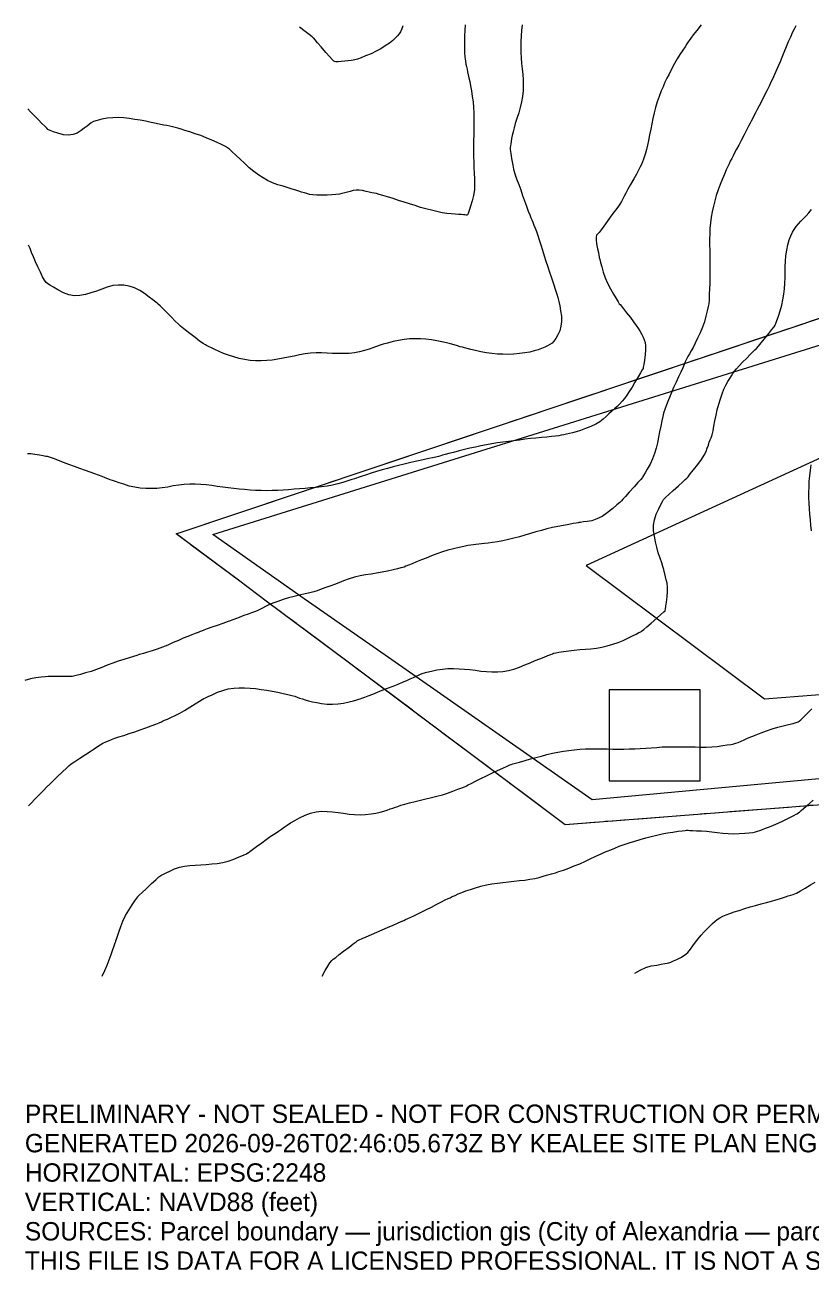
# Model space of a CAD drawing. Extents: x 1291432 to 1291747, y 424085 to 424254.
# Drawn here: x 1291432 to 1291539.1, y 424084.6 to 424254.1 of the extents above; entities that cross this region are included whole.
import ezdxf

# ---------------------------------------------------------------- set-up
doc = ezdxf.new("R2010")
doc.units = 0
doc.linetypes.add('DASHED', pattern=[6, 4, -2])
doc.linetypes.add('PHANTOM', pattern=[13, 8, -1, 1, -1, 1, -1])
for name, color, linetype, lineweight in [('C-ANNO-NPLT', 250, 'Continuous', 0), ('C-SITE-N', 6, 'Continuous', 0), ('C-STRM-AREA', 150, 'PHANTOM', 0), ('C-SWMG', 92, 'Continuous', 0), ('C-TOPO-MAJR-E', 32, 'DASHED', 0), ('V-PROP-BNDY', 7, 'Continuous', 0)]:
    doc.layers.add(name, color=color, linetype=linetype, lineweight=lineweight)

msp = doc.modelspace()

# ---------------------------------------------------------------- linework, layer by layer
at = {"layer": 'C-SITE-N'}
for points in [[(1291615.43, 424181.29), (1291571.59, 424154.41), (1291509.27, 424148.65), (1291481.08, 424168.35), (1291470.03, 424176.03), (1291466.07, 424178.81), (1291457.61, 424184.78), (1291559.13, 424216.44), (1291585.14, 424229.83), (1291608.1, 424192.49), (1291613.44, 424184.32), (1291615.43, 424181.29)], [(1291587.65, 424177.26), (1291587.44, 424177.6), (1291568.89, 424207.96), (1291566.43, 424207.14), (1291508.47, 424180.56), (1291532.74, 424162.41), (1291569.81, 424165.3), (1291587.65, 424177.26)]]:
    msp.add_lwpolyline(points, close=True, dxfattribs=at)
at = {"layer": 'C-STRM-AREA'}
msp.add_lwpolyline([(1291620.43, 424181.16), (1291574.89, 424150.65), (1291505.6, 424145.25), (1291476.2, 424167.26), (1291465.05, 424175.57), (1291461.08, 424178.54), (1291452.61, 424184.87), (1291560.91, 424221.11), (1291588.33, 424233.68), (1291613.04, 424193.25), (1291618.44, 424184.42), (1291620.43, 424181.16)], close=True, dxfattribs=at)
at = {"layer": 'C-SWMG'}
msp.add_lwpolyline([(1291511.6, 424151.25), (1291523.97, 424151.25), (1291523.97, 424163.62), (1291511.6, 424163.62), (1291511.6, 424151.25)], close=True, dxfattribs=at)
at = {"layer": 'C-TOPO-MAJR-E'}
for points in [[(1291537.01, 424254.01), (1291536.79, 424253.57), (1291536.54, 424253.05), (1291536.28, 424252.48), (1291536, 424251.84), (1291535.71, 424251.15), (1291535.4, 424250.4), (1291535.12, 424249.73), (1291534.87, 424249.14), (1291534.65, 424248.63), (1291534.46, 424248.19), (1291534.28, 424247.79), (1291534.12, 424247.41), (1291533.97, 424247.07), (1291533.83, 424246.76), (1291533.64, 424246.34), (1291533.38, 424245.81), (1291533.06, 424245.17), (1291532.67, 424244.42), (1291532.33, 424243.74), (1291532.02, 424243.14), (1291531.75, 424242.62), (1291531.52, 424242.17), (1291531.31, 424241.75), (1291531.12, 424241.38), (1291530.95, 424241.04), (1291530.79, 424240.75), (1291530.58, 424240.34), (1291530.31, 424239.81), (1291529.98, 424239.18), (1291529.58, 424238.43), (1291529.24, 424237.77), (1291528.94, 424237.21), (1291528.69, 424236.73), (1291528.49, 424236.34), (1291528.29, 424235.97), (1291528.1, 424235.59), (1291527.92, 424235.22), (1291527.74, 424234.86), (1291527.53, 424234.4), (1291527.29, 424233.84), (1291527.02, 424233.19), (1291526.71, 424232.44), (1291526.44, 424231.69), (1291526.19, 424230.94), (1291525.98, 424230.2), (1291525.79, 424229.45), (1291525.63, 424228.7), (1291525.5, 424227.95), (1291525.4, 424227.2), (1291525.33, 424226.45), (1291525.29, 424225.7), (1291525.27, 424224.96), (1291525.27, 424224.21), (1291525.3, 424223.46), (1291525.32, 424222.71), (1291525.33, 424221.96), (1291525.33, 424221.21), (1291525.32, 424220.47), (1291525.31, 424219.72), (1291525.29, 424218.97), (1291525.27, 424218.23), (1291525.24, 424217.48), (1291525.21, 424216.93), (1291525.2, 424216.55), (1291525.19, 424216.36), (1291525.19, 424216.36), (1291525.15, 424216.17), (1291525.07, 424215.79), (1291524.94, 424215.23), (1291524.77, 424214.48), (1291524.56, 424213.73), (1291524.3, 424212.98), (1291524, 424212.23), (1291523.65, 424211.48), (1291523.33, 424210.82), (1291523.04, 424210.25), (1291522.78, 424209.77), (1291522.55, 424209.38), (1291522.33, 424209), (1291522.14, 424208.63), (1291521.97, 424208.26), (1291521.81, 424207.9), (1291521.61, 424207.45), (1291521.35, 424206.89), (1291521.05, 424206.24), (1291520.7, 424205.5), (1291520.37, 424204.78), (1291520.07, 424204.09), (1291519.81, 424203.43), (1291519.56, 424202.79), (1291519.37, 424202.29), (1291519.23, 424201.92), (1291519.13, 424201.67), (1291519.08, 424201.55), (1291519.01, 424201.28), (1291518.91, 424200.85), (1291518.78, 424200.26), (1291518.62, 424199.51), (1291518.47, 424198.76), (1291518.31, 424198.01), (1291518.16, 424197.26), (1291518, 424196.51), (1291517.79, 424195.78), (1291517.51, 424195.07), (1291517.18, 424194.36), (1291516.79, 424193.68), (1291516.49, 424193.15), (1291516.27, 424192.78), (1291516.14, 424192.56), (1291516.09, 424192.49), (1291515.89, 424192.26), (1291515.52, 424191.85), (1291515, 424191.27), (1291514.32, 424190.53), (1291513.8, 424189.95), (1291513.45, 424189.56), (1291513.26, 424189.34), (1291513.25, 424189.3), (1291513.04, 424189.12), (1291512.66, 424188.79), (1291512.09, 424188.32), (1291511.34, 424187.71), (1291510.62, 424187.23), (1291509.92, 424186.88), (1291509.25, 424186.65), (1291508.59, 424186.55), (1291508.08, 424186.48), (1291507.71, 424186.42), (1291507.47, 424186.39), (1291507.37, 424186.37), (1291507.11, 424186.32), (1291506.69, 424186.25), (1291506.1, 424186.15), (1291505.36, 424186.01), (1291504.61, 424185.87), (1291503.86, 424185.7), (1291503.11, 424185.52), (1291502.36, 424185.32), (1291501.61, 424185.12), (1291500.87, 424184.91), (1291500.12, 424184.68), (1291499.37, 424184.45), (1291498.62, 424184.25), (1291497.87, 424184.07), (1291497.12, 424183.91), (1291496.37, 424183.79), (1291495.71, 424183.68), (1291495.13, 424183.59), (1291494.63, 424183.53), (1291494.22, 424183.48), (1291493.83, 424183.44), (1291493.45, 424183.4), (1291493.1, 424183.36), (1291492.76, 424183.32), (1291492.32, 424183.25), (1291491.78, 424183.14), (1291491.14, 424183.01), (1291490.39, 424182.84), (1291489.64, 424182.64), (1291488.89, 424182.4), (1291488.14, 424182.14), (1291487.39, 424181.85), (1291486.68, 424181.57), (1291486.01, 424181.3), (1291485.37, 424181.04), (1291484.77, 424180.79), (1291484.28, 424180.59), (1291483.91, 424180.44), (1291483.65, 424180.34), (1291483.5, 424180.29), (1291483.2, 424180.21), (1291482.75, 424180.1), (1291482.15, 424179.96), (1291481.4, 424179.79), (1291480.66, 424179.63), (1291479.91, 424179.5), (1291479.16, 424179.39), (1291478.41, 424179.29), (1291477.66, 424179.15), (1291476.91, 424178.96), (1291476.17, 424178.73), (1291475.42, 424178.45), (1291474.75, 424178.2), (1291474.17, 424177.98), (1291473.67, 424177.8), (1291473.25, 424177.65), (1291472.86, 424177.51), (1291472.48, 424177.37), (1291472.13, 424177.24), (1291471.8, 424177.12), (1291471.36, 424176.98), (1291470.82, 424176.84), (1291470.18, 424176.69), (1291469.43, 424176.53), (1291468.68, 424176.35), (1291467.93, 424176.14), (1291467.18, 424175.91), (1291466.44, 424175.65), (1291465.78, 424175.41), (1291465.22, 424175.18), (1291464.76, 424174.96), (1291464.39, 424174.75), (1291464.02, 424174.56), (1291463.64, 424174.38), (1291463.27, 424174.23), (1291462.89, 424174.1), (1291462.42, 424173.93), (1291461.85, 424173.72), (1291461.2, 424173.48), (1291460.45, 424173.21), (1291459.7, 424172.94), (1291458.95, 424172.67), (1291458.2, 424172.4), (1291457.45, 424172.14), (1291456.85, 424171.92), (1291456.38, 424171.75), (1291456.06, 424171.63), (1291455.87, 424171.55), (1291455.59, 424171.44), (1291455.22, 424171.29), (1291454.75, 424171.11), (1291454.18, 424170.89), (1291453.57, 424170.64), (1291452.92, 424170.36), (1291452.21, 424170.05), (1291451.47, 424169.72), (1291450.74, 424169.42), (1291450.03, 424169.15), (1291449.35, 424168.92), (1291448.69, 424168.73), (1291448.17, 424168.58), (1291447.8, 424168.47), (1291447.57, 424168.41), (1291447.48, 424168.38), (1291447.23, 424168.3), (1291446.81, 424168.17), (1291446.23, 424167.99), (1291445.48, 424167.76), (1291444.73, 424167.51), (1291443.98, 424167.24), (1291443.23, 424166.96), (1291442.48, 424166.66), (1291441.74, 424166.38), (1291441.01, 424166.14), (1291440.28, 424165.92), (1291439.56, 424165.73), (1291439.01, 424165.59), (1291438.63, 424165.49), (1291438.43, 424165.44), (1291438.41, 424165.43), (1291438.22, 424165.43), (1291437.87, 424165.43), (1291437.36, 424165.43), (1291436.69, 424165.44), (1291436.17, 424165.45), (1291435.79, 424165.45), (1291435.57, 424165.45), (1291435.49, 424165.45), (1291435.43, 424165.45), (1291435.39, 424165.45), (1291435.36, 424165.45), (1291435.35, 424165.45), (1291435.16, 424165.43), (1291434.79, 424165.39), (1291434.23, 424165.33), (1291433.49, 424165.25), (1291432.75, 424165.1), (1291432, 424164.88)], [(1291524.11, 424254.15), (1291523.53, 424253.4), (1291523.06, 424252.79), (1291522.72, 424252.33), (1291522.48, 424252.01), (1291522.37, 424251.83), (1291522.19, 424251.56), (1291521.94, 424251.18), (1291521.62, 424250.71), (1291521.23, 424250.14), (1291520.85, 424249.53), (1291520.48, 424248.88), (1291520.11, 424248.19), (1291519.75, 424247.46), (1291519.47, 424246.91), (1291519.28, 424246.54), (1291519.18, 424246.34), (1291519.17, 424246.32), (1291519.08, 424246.12), (1291518.93, 424245.73), (1291518.7, 424245.17), (1291518.4, 424244.42), (1291518.14, 424243.67), (1291517.91, 424242.92), (1291517.72, 424242.17), (1291517.56, 424241.42), (1291517.41, 424240.67), (1291517.26, 424239.93), (1291517.11, 424239.18), (1291516.97, 424238.43), (1291516.83, 424237.76), (1291516.69, 424237.18), (1291516.55, 424236.68), (1291516.41, 424236.27), (1291516.27, 424235.87), (1291516.13, 424235.5), (1291515.98, 424235.14), (1291515.82, 424234.81), (1291515.6, 424234.37), (1291515.31, 424233.83), (1291514.95, 424233.19), (1291514.52, 424232.44), (1291514.16, 424231.8), (1291513.87, 424231.25), (1291513.63, 424230.81), (1291513.47, 424230.47), (1291513.26, 424230.12), (1291513.03, 424229.74), (1291512.76, 424229.35), (1291512.45, 424228.94), (1291512.11, 424228.48), (1291511.74, 424227.96), (1291511.33, 424227.39), (1291510.89, 424226.76), (1291510.52, 424226.26), (1291510.23, 424225.89), (1291510.01, 424225.64), (1291509.88, 424225.52), (1291509.81, 424225.26), (1291509.81, 424224.87), (1291509.88, 424224.34), (1291510.01, 424223.68), (1291510.12, 424223.17), (1291510.19, 424222.79), (1291510.24, 424222.56), (1291510.25, 424222.47), (1291510.31, 424222.22), (1291510.42, 424221.8), (1291510.59, 424221.21), (1291510.8, 424220.47), (1291511.07, 424219.72), (1291511.39, 424218.97), (1291511.77, 424218.22), (1291512.2, 424217.47), (1291512.54, 424216.88), (1291512.8, 424216.46), (1291512.98, 424216.19), (1291513.08, 424216.09), (1291513.27, 424215.85), (1291513.57, 424215.48), (1291513.97, 424214.97), (1291514.48, 424214.32), (1291514.91, 424213.74), (1291515.29, 424213.23), (1291515.6, 424212.78), (1291515.84, 424212.4), (1291516.06, 424212.02), (1291516.24, 424211.65), (1291516.38, 424211.28), (1291516.5, 424210.91), (1291516.56, 424210.45), (1291516.56, 424209.89), (1291516.5, 424209.24), (1291516.39, 424208.49), (1291516.3, 424207.93), (1291516.24, 424207.55), (1291516.21, 424207.36), (1291516.21, 424207.36), (1291516.1, 424207.17), (1291515.88, 424206.8), (1291515.55, 424206.24), (1291515.11, 424205.49), (1291514.71, 424204.83), (1291514.33, 424204.24), (1291513.99, 424203.73), (1291513.68, 424203.3), (1291513.36, 424202.9), (1291513.02, 424202.52), (1291512.67, 424202.18), (1291512.3, 424201.86), (1291511.93, 424201.53), (1291511.55, 424201.18), (1291511.18, 424200.82), (1291510.79, 424200.45), (1291510.32, 424200.1), (1291509.76, 424199.78), (1291509.1, 424199.47), (1291508.35, 424199.18), (1291507.68, 424198.95), (1291507.1, 424198.76), (1291506.6, 424198.62), (1291506.17, 424198.52), (1291505.78, 424198.44), (1291505.4, 424198.36), (1291505.05, 424198.29), (1291504.72, 424198.22), (1291504.29, 424198.15), (1291503.75, 424198.09), (1291503.11, 424198.03), (1291502.36, 424197.97), (1291501.61, 424197.9), (1291500.87, 424197.82), (1291500.12, 424197.73), (1291499.37, 424197.63), (1291498.62, 424197.54), (1291497.87, 424197.44), (1291497.12, 424197.34), (1291496.37, 424197.23), (1291495.63, 424197.12), (1291494.88, 424196.99), (1291494.13, 424196.84), (1291493.38, 424196.68), (1291492.63, 424196.51), (1291491.88, 424196.34), (1291491.14, 424196.15), (1291490.39, 424195.95), (1291489.77, 424195.79), (1291489.27, 424195.66), (1291488.9, 424195.56), (1291488.66, 424195.49), (1291488.35, 424195.41), (1291487.98, 424195.32), (1291487.54, 424195.22), (1291487.03, 424195.11), (1291486.46, 424194.99), (1291485.84, 424194.85), (1291485.15, 424194.69), (1291484.4, 424194.53), (1291483.65, 424194.35), (1291482.9, 424194.16), (1291482.15, 424193.97), (1291481.4, 424193.77), (1291480.66, 424193.56), (1291479.91, 424193.34), (1291479.16, 424193.1), (1291478.41, 424192.86), (1291477.83, 424192.67), (1291477.42, 424192.53), (1291477.18, 424192.45), (1291477.11, 424192.43), (1291476.89, 424192.36), (1291476.52, 424192.24), (1291475.99, 424192.06), (1291475.31, 424191.84), (1291474.62, 424191.65), (1291473.9, 424191.49), (1291473.17, 424191.37), (1291472.42, 424191.27), (1291471.67, 424191.19), (1291470.93, 424191.11), (1291470.18, 424191.04), (1291469.43, 424190.98), (1291468.68, 424190.92), (1291467.93, 424190.87), (1291467.18, 424190.82), (1291466.44, 424190.77), (1291465.69, 424190.74), (1291464.94, 424190.73), (1291464.19, 424190.75), (1291463.44, 424190.78), (1291462.69, 424190.82), (1291461.94, 424190.88), (1291461.2, 424190.94), (1291460.45, 424191.02), (1291459.7, 424191.11), (1291458.95, 424191.2), (1291458.2, 424191.31), (1291457.45, 424191.43), (1291456.7, 424191.52), (1291455.96, 424191.58), (1291455.21, 424191.61), (1291454.46, 424191.61), (1291453.71, 424191.57), (1291452.96, 424191.5), (1291452.21, 424191.39), (1291451.47, 424191.23), (1291450.72, 424191.12), (1291449.97, 424191.05), (1291449.22, 424191.01), (1291448.47, 424191.02), (1291447.72, 424191.08), (1291446.97, 424191.2), (1291446.23, 424191.37), (1291445.48, 424191.6), (1291444.84, 424191.81), (1291444.33, 424191.98), (1291443.92, 424192.12), (1291443.63, 424192.23), (1291443.3, 424192.36), (1291442.93, 424192.5), (1291442.51, 424192.66), (1291442.05, 424192.83), (1291441.52, 424193.02), (1291440.91, 424193.24), (1291440.24, 424193.49), (1291439.49, 424193.75), (1291438.74, 424194.02), (1291437.99, 424194.3), (1291437.24, 424194.59), (1291436.5, 424194.89), (1291435.91, 424195.11), (1291435.48, 424195.27), (1291435.21, 424195.35), (1291435.1, 424195.37), (1291434.86, 424195.41), (1291434.48, 424195.47), (1291433.98, 424195.56), (1291433.34, 424195.67), (1291432.79, 424195.73), (1291432.34, 424195.73)], [(1291491.99, 424254.15), (1291491.92, 424253.4), (1291491.88, 424252.65), (1291491.87, 424251.9), (1291491.88, 424251.15), (1291491.91, 424250.4), (1291491.95, 424249.76), (1291492.01, 424249.23), (1291492.07, 424248.8), (1291492.15, 424248.48), (1291492.23, 424248.13), (1291492.31, 424247.76), (1291492.4, 424247.36), (1291492.5, 424246.93), (1291492.6, 424246.42), (1291492.71, 424245.83), (1291492.83, 424245.17), (1291492.95, 424244.42), (1291493.05, 424243.67), (1291493.12, 424242.92), (1291493.16, 424242.17), (1291493.17, 424241.42), (1291493.17, 424240.67), (1291493.17, 424239.93), (1291493.15, 424239.18), (1291493.13, 424238.43), (1291493.12, 424237.68), (1291493.12, 424236.93), (1291493.13, 424236.18), (1291493.15, 424235.44), (1291493.17, 424234.69), (1291493.2, 424233.94), (1291493.23, 424233.19), (1291493.26, 424232.44), (1291493.23, 424231.69), (1291493.12, 424230.94), (1291492.95, 424230.2), (1291492.71, 424229.45), (1291492.52, 424228.88), (1291492.39, 424228.49), (1291492.31, 424228.29), (1291492.29, 424228.27), (1291492.22, 424228.26), (1291492.1, 424228.26), (1291491.94, 424228.27), (1291491.73, 424228.29), (1291491.44, 424228.32), (1291491.06, 424228.34), (1291490.61, 424228.37), (1291490.07, 424228.41), (1291489.48, 424228.48), (1291488.84, 424228.58), (1291488.14, 424228.73), (1291487.39, 424228.91), (1291486.64, 424229.1), (1291485.9, 424229.31), (1291485.15, 424229.54), (1291484.4, 424229.78), (1291483.65, 424230.02), (1291482.9, 424230.26), (1291482.15, 424230.5), (1291481.4, 424230.74), (1291480.78, 424230.93), (1291480.27, 424231.08), (1291479.88, 424231.18), (1291479.6, 424231.24), (1291479.28, 424231.3), (1291478.91, 424231.38), (1291478.48, 424231.47), (1291478, 424231.58), (1291477.55, 424231.63), (1291477.12, 424231.63), (1291476.71, 424231.58), (1291476.32, 424231.47), (1291475.94, 424231.37), (1291475.57, 424231.28), (1291475.2, 424231.19), (1291474.84, 424231.11), (1291474.38, 424231.04), (1291473.82, 424231), (1291473.17, 424230.97), (1291472.42, 424230.96), (1291471.77, 424230.97), (1291471.23, 424231.01), (1291470.78, 424231.08), (1291470.43, 424231.18), (1291470.07, 424231.28), (1291469.7, 424231.39), (1291469.31, 424231.52), (1291468.91, 424231.65), (1291468.42, 424231.8), (1291467.85, 424231.97), (1291467.18, 424232.17), (1291466.44, 424232.38), (1291465.73, 424232.64), (1291465.06, 424232.95), (1291464.44, 424233.31), (1291463.86, 424233.71), (1291463.38, 424234.05), (1291463.01, 424234.33), (1291462.74, 424234.55), (1291462.57, 424234.71), (1291462.29, 424234.98), (1291461.89, 424235.35), (1291461.37, 424235.83), (1291460.74, 424236.42), (1291460.24, 424236.88), (1291459.86, 424237.22), (1291459.62, 424237.42), (1291459.5, 424237.5), (1291459.23, 424237.65), (1291458.79, 424237.86), (1291458.2, 424238.13), (1291457.45, 424238.47), (1291456.7, 424238.79), (1291455.96, 424239.08), (1291455.21, 424239.34), (1291454.46, 424239.58), (1291453.81, 424239.78), (1291453.27, 424239.95), (1291452.82, 424240.07), (1291452.48, 424240.16), (1291452.12, 424240.25), (1291451.75, 424240.34), (1291451.36, 424240.43), (1291450.95, 424240.51), (1291450.46, 424240.61), (1291449.88, 424240.73), (1291449.22, 424240.86), (1291448.47, 424241.02), (1291447.72, 424241.16), (1291446.97, 424241.28), (1291446.23, 424241.39), (1291445.48, 424241.48), (1291444.73, 424241.52), (1291443.98, 424241.5), (1291443.23, 424241.43), (1291442.48, 424241.3), (1291441.86, 424241.15), (1291441.37, 424240.99), (1291441.01, 424240.8), (1291440.78, 424240.6), (1291440.47, 424240.36), (1291440.1, 424240.09), (1291439.65, 424239.78), (1291439.14, 424239.43), (1291438.57, 424239.21), (1291437.93, 424239.14), (1291437.24, 424239.2), (1291436.5, 424239.4), (1291435.89, 424239.58), (1291435.44, 424239.76), (1291435.13, 424239.92), (1291434.97, 424240.07), (1291434.7, 424240.34), (1291434.33, 424240.72), (1291433.85, 424241.22), (1291433.26, 424241.83), (1291432.78, 424242.32), (1291432.4, 424242.7)], [(1291499.75, 424254.15), (1291499.67, 424253.4), (1291499.61, 424252.65), (1291499.57, 424251.9), (1291499.56, 424251.15), (1291499.58, 424250.4), (1291499.61, 424249.66), (1291499.67, 424248.91), (1291499.74, 424248.16), (1291499.84, 424247.41), (1291499.89, 424246.66), (1291499.9, 424245.91), (1291499.86, 424245.17), (1291499.78, 424244.42), (1291499.66, 424243.67), (1291499.49, 424242.92), (1291499.28, 424242.17), (1291499.03, 424241.42), (1291498.81, 424240.74), (1291498.64, 424240.12), (1291498.5, 424239.58), (1291498.4, 424239.09), (1291498.31, 424238.66), (1291498.24, 424238.29), (1291498.18, 424237.97), (1291498.14, 424237.7), (1291498.12, 424237.44), (1291498.12, 424237.17), (1291498.14, 424236.91), (1291498.18, 424236.64), (1291498.23, 424236.32), (1291498.3, 424235.95), (1291498.37, 424235.52), (1291498.45, 424235.04), (1291498.58, 424234.49), (1291498.76, 424233.87), (1291498.99, 424233.19), (1291499.27, 424232.44), (1291499.54, 424231.69), (1291499.81, 424230.94), (1291500.08, 424230.2), (1291500.35, 424229.45), (1291500.57, 424228.81), (1291500.77, 424228.29), (1291500.93, 424227.89), (1291501.05, 424227.6), (1291501.19, 424227.27), (1291501.34, 424226.89), (1291501.51, 424226.48), (1291501.69, 424226.02), (1291501.88, 424225.49), (1291502.08, 424224.88), (1291502.29, 424224.21), (1291502.51, 424223.46), (1291502.74, 424222.71), (1291502.98, 424221.96), (1291503.22, 424221.21), (1291503.47, 424220.47), (1291503.68, 424219.83), (1291503.86, 424219.31), (1291503.99, 424218.91), (1291504.09, 424218.62), (1291504.2, 424218.29), (1291504.32, 424217.92), (1291504.46, 424217.5), (1291504.6, 424217.04), (1291504.74, 424216.51), (1291504.87, 424215.9), (1291504.98, 424215.23), (1291505.08, 424214.48), (1291505.1, 424213.77), (1291505.02, 424213.11), (1291504.86, 424212.5), (1291504.61, 424211.93), (1291504.35, 424211.45), (1291504.08, 424211.08), (1291503.81, 424210.8), (1291503.52, 424210.63), (1291503.19, 424210.45), (1291502.82, 424210.27), (1291502.4, 424210.09), (1291501.93, 424209.92), (1291501.4, 424209.76), (1291500.79, 424209.61), (1291500.12, 424209.49), (1291499.37, 424209.39), (1291498.62, 424209.32), (1291497.87, 424209.29), (1291497.12, 424209.3), (1291496.37, 424209.34), (1291495.63, 424209.42), (1291494.88, 424209.52), (1291494.13, 424209.66), (1291493.38, 424209.83), (1291492.75, 424209.97), (1291492.25, 424210.09), (1291491.87, 424210.19), (1291491.61, 424210.26), (1291491.29, 424210.34), (1291490.92, 424210.45), (1291490.49, 424210.57), (1291490, 424210.72), (1291489.44, 424210.86), (1291488.82, 424210.99), (1291488.14, 424211.12), (1291487.39, 424211.25), (1291486.64, 424211.35), (1291485.9, 424211.4), (1291485.15, 424211.41), (1291484.4, 424211.39), (1291483.65, 424211.32), (1291482.9, 424211.2), (1291482.15, 424211.04), (1291481.4, 424210.83), (1291480.82, 424210.67), (1291480.39, 424210.55), (1291480.12, 424210.46), (1291480.02, 424210.42), (1291479.78, 424210.34), (1291479.4, 424210.2), (1291478.89, 424210.02), (1291478.25, 424209.8), (1291477.58, 424209.62), (1291476.89, 424209.5), (1291476.17, 424209.43), (1291475.42, 424209.41), (1291474.67, 424209.41), (1291473.92, 424209.43), (1291473.17, 424209.46), (1291472.42, 424209.51), (1291471.67, 424209.5), (1291470.93, 424209.45), (1291470.18, 424209.36), (1291469.43, 424209.21), (1291468.68, 424209.06), (1291467.93, 424208.91), (1291467.18, 424208.77), (1291466.44, 424208.63), (1291465.69, 424208.52), (1291464.94, 424208.45), (1291464.19, 424208.42), (1291463.44, 424208.42), (1291462.69, 424208.47), (1291461.94, 424208.58), (1291461.2, 424208.74), (1291460.45, 424208.94), (1291459.74, 424209.17), (1291459.08, 424209.41), (1291458.46, 424209.67), (1291457.88, 424209.95), (1291457.41, 424210.18), (1291457.03, 424210.36), (1291456.76, 424210.49), (1291456.59, 424210.57), (1291456.27, 424210.78), (1291455.81, 424211.11), (1291455.21, 424211.57), (1291454.46, 424212.14), (1291453.87, 424212.6), (1291453.45, 424212.93), (1291453.19, 424213.14), (1291453.1, 424213.22), (1291452.87, 424213.45), (1291452.49, 424213.83), (1291451.98, 424214.34), (1291451.32, 424215), (1291450.81, 424215.52), (1291450.42, 424215.89), (1291450.18, 424216.12), (1291450.07, 424216.21), (1291449.83, 424216.41), (1291449.45, 424216.7), (1291448.95, 424217.1), (1291448.31, 424217.6), (1291447.64, 424218.01), (1291446.95, 424218.33), (1291446.23, 424218.56), (1291445.48, 424218.7), (1291444.73, 424218.73), (1291443.98, 424218.65), (1291443.23, 424218.46), (1291442.48, 424218.16), (1291441.74, 424217.89), (1291440.99, 424217.66), (1291440.24, 424217.46), (1291439.49, 424217.29), (1291438.74, 424217.27), (1291437.99, 424217.39), (1291437.24, 424217.66), (1291436.5, 424218.07), (1291435.89, 424218.42), (1291435.42, 424218.71), (1291435.1, 424218.93), (1291434.91, 424219.1), (1291434.69, 424219.41), (1291434.42, 424219.86), (1291434.12, 424220.47), (1291433.77, 424221.21), (1291433.46, 424221.91), (1291433.17, 424222.56), (1291432.92, 424223.15), (1291432.71, 424223.69), (1291432.51, 424224.15)], [(1291483.51, 424254.03), (1291483.34, 424253.6), (1291483.17, 424253.22), (1291482.98, 424252.91), (1291482.78, 424252.66), (1291482.49, 424252.37), (1291482.11, 424252.04), (1291481.65, 424251.68), (1291481.1, 424251.28), (1291480.51, 424250.91), (1291479.86, 424250.56), (1291479.16, 424250.23), (1291478.41, 424249.92), (1291477.79, 424249.68), (1291477.31, 424249.5), (1291476.95, 424249.39), (1291476.73, 424249.35), (1291476.43, 424249.3), (1291476.05, 424249.26), (1291475.6, 424249.21), (1291475.08, 424249.16), (1291474.67, 424249.14), (1291474.36, 424249.14), (1291474.17, 424249.16), (1291474.09, 424249.21), (1291473.86, 424249.43), (1291473.5, 424249.83), (1291473, 424250.4), (1291472.36, 424251.15), (1291471.87, 424251.72), (1291471.54, 424252.11), (1291471.36, 424252.33), (1291471.34, 424252.36), (1291471.13, 424252.53), (1291470.75, 424252.83), (1291470.18, 424253.26), (1291469.43, 424253.82)], [(1291432.49, 424147.83), (1291432.86, 424148.2), (1291433.38, 424148.74), (1291434.05, 424149.43), (1291434.57, 424149.98), (1291434.95, 424150.36), (1291435.17, 424150.59), (1291435.25, 424150.66), (1291435.49, 424150.88), (1291435.88, 424151.26), (1291436.42, 424151.78), (1291437.13, 424152.46), (1291437.66, 424152.98), (1291438.04, 424153.33), (1291438.25, 424153.52), (1291438.3, 424153.55), (1291438.52, 424153.7), (1291438.92, 424153.96), (1291439.49, 424154.33), (1291440.24, 424154.82), (1291440.89, 424155.24), (1291441.45, 424155.6), (1291441.91, 424155.9), (1291442.27, 424156.13), (1291442.64, 424156.34), (1291443.01, 424156.52), (1291443.39, 424156.69), (1291443.78, 424156.84), (1291444.25, 424157.02), (1291444.82, 424157.21), (1291445.48, 424157.42), (1291446.23, 424157.66), (1291446.97, 424157.91), (1291447.72, 424158.16), (1291448.47, 424158.43), (1291449.22, 424158.72), (1291449.82, 424158.95), (1291450.28, 424159.13), (1291450.59, 424159.26), (1291450.76, 424159.34), (1291451.03, 424159.47), (1291451.41, 424159.65), (1291451.88, 424159.87), (1291452.47, 424160.14), (1291453.09, 424160.46), (1291453.75, 424160.83), (1291454.46, 424161.25), (1291455.21, 424161.71), (1291455.78, 424162.07), (1291456.16, 424162.31), (1291456.37, 424162.43), (1291456.39, 424162.44), (1291456.59, 424162.53), (1291456.96, 424162.71), (1291457.51, 424162.96), (1291458.24, 424163.29), (1291458.97, 424163.55), (1291459.7, 424163.74), (1291460.45, 424163.86), (1291461.2, 424163.89), (1291461.94, 424163.9), (1291462.69, 424163.86), (1291463.44, 424163.79), (1291464.19, 424163.68), (1291464.94, 424163.56), (1291465.69, 424163.43), (1291466.44, 424163.29), (1291467.18, 424163.13), (1291467.82, 424162.99), (1291468.35, 424162.86), (1291468.77, 424162.74), (1291469.08, 424162.63), (1291469.42, 424162.51), (1291469.8, 424162.38), (1291470.2, 424162.25), (1291470.64, 424162.11), (1291471.16, 424161.99), (1291471.75, 424161.88), (1291472.42, 424161.78), (1291473.17, 424161.69), (1291473.92, 424161.67), (1291474.67, 424161.71), (1291475.42, 424161.82), (1291476.17, 424162), (1291476.76, 424162.14), (1291477.21, 424162.25), (1291477.51, 424162.33), (1291477.66, 424162.38), (1291477.92, 424162.48), (1291478.3, 424162.62), (1291478.78, 424162.81), (1291479.38, 424163.05), (1291480.02, 424163.3), (1291480.69, 424163.57), (1291481.4, 424163.85), (1291482.15, 424164.14), (1291482.84, 424164.41), (1291483.46, 424164.67), (1291484.01, 424164.9), (1291484.5, 424165.12), (1291484.94, 424165.32), (1291485.31, 424165.48), (1291485.63, 424165.63), (1291485.88, 424165.74), (1291486.26, 424165.87), (1291486.77, 424166.01), (1291487.39, 424166.17), (1291488.14, 424166.34), (1291488.89, 424166.45), (1291489.64, 424166.52), (1291490.39, 424166.53), (1291491.14, 424166.49), (1291491.88, 424166.44), (1291492.63, 424166.37), (1291493.38, 424166.28), (1291494.13, 424166.18), (1291494.88, 424166.11), (1291495.63, 424166.08), (1291496.37, 424166.09), (1291497.12, 424166.13), (1291497.87, 424166.25), (1291498.62, 424166.43), (1291499.37, 424166.69), (1291500.12, 424167.02), (1291500.83, 424167.32), (1291501.51, 424167.6), (1291502.15, 424167.86), (1291502.76, 424168.09), (1291503.25, 424168.28), (1291503.63, 424168.43), (1291503.88, 424168.54), (1291504.02, 424168.6), (1291504.32, 424168.67), (1291504.76, 424168.75), (1291505.36, 424168.84), (1291506.1, 424168.95), (1291506.85, 424169.03), (1291507.6, 424169.1), (1291508.35, 424169.16), (1291509.1, 424169.2), (1291509.85, 424169.28), (1291510.6, 424169.42), (1291511.34, 424169.6), (1291512.09, 424169.83), (1291512.81, 424170.08), (1291513.5, 424170.35), (1291514.15, 424170.65), (1291514.77, 424170.96), (1291515.27, 424171.22), (1291515.64, 424171.41), (1291515.89, 424171.54), (1291516.02, 424171.61), (1291516.3, 424171.83), (1291516.74, 424172.19), (1291517.33, 424172.71), (1291518.08, 424173.38), (1291518.64, 424173.88), (1291519.02, 424174.23), (1291519.22, 424174.4), (1291519.22, 424174.41), (1291519.26, 424174.61), (1291519.31, 424174.99), (1291519.4, 424175.56), (1291519.5, 424176.3), (1291519.55, 424176.98), (1291519.55, 424177.59), (1291519.49, 424178.13), (1291519.38, 424178.6), (1291519.27, 424179.02), (1291519.18, 424179.4), (1291519.1, 424179.72), (1291519.03, 424180), (1291518.92, 424180.4), (1291518.76, 424180.91), (1291518.55, 424181.54), (1291518.29, 424182.29), (1291518.07, 424183.04), (1291517.89, 424183.79), (1291517.75, 424184.54), (1291517.64, 424185.29), (1291517.64, 424186.03), (1291517.76, 424186.78), (1291518, 424187.53), (1291518.34, 424188.28), (1291518.62, 424188.86), (1291518.84, 424189.28), (1291518.99, 424189.54), (1291519.07, 424189.62), (1291519.32, 424189.85), (1291519.73, 424190.23), (1291520.31, 424190.75), (1291521.04, 424191.41), (1291521.6, 424191.91), (1291521.97, 424192.25), (1291522.16, 424192.43), (1291522.18, 424192.44), (1291522.34, 424192.64), (1291522.64, 424193.02), (1291523.09, 424193.57), (1291523.69, 424194.3), (1291524.18, 424194.96), (1291524.55, 424195.55), (1291524.81, 424196.08), (1291524.96, 424196.54), (1291525.11, 424196.95), (1291525.24, 424197.33), (1291525.37, 424197.66), (1291525.49, 424197.95), (1291525.61, 424198.35), (1291525.74, 424198.87), (1291525.87, 424199.51), (1291526, 424200.26), (1291526.16, 424201), (1291526.33, 424201.75), (1291526.53, 424202.5), (1291526.75, 424203.25), (1291526.98, 424203.93), (1291527.23, 424204.55), (1291527.49, 424205.1), (1291527.77, 424205.58), (1291528.02, 424206.01), (1291528.25, 424206.39), (1291528.46, 424206.71), (1291528.64, 424206.97), (1291528.92, 424207.31), (1291529.29, 424207.73), (1291529.76, 424208.22), (1291530.33, 424208.79), (1291530.8, 424209.26), (1291531.18, 424209.64), (1291531.46, 424209.91), (1291531.65, 424210.09), (1291531.93, 424210.4), (1291532.3, 424210.85), (1291532.77, 424211.43), (1291533.33, 424212.14), (1291533.76, 424212.68), (1291534.05, 424213.05), (1291534.21, 424213.26), (1291534.23, 424213.3), (1291534.31, 424213.51), (1291534.44, 424213.91), (1291534.64, 424214.48), (1291534.89, 424215.23), (1291535.1, 424215.97), (1291535.27, 424216.72), (1291535.39, 424217.47), (1291535.48, 424218.22), (1291535.54, 424218.97), (1291535.57, 424219.72), (1291535.59, 424220.47), (1291535.57, 424221.21), (1291535.61, 424221.96), (1291535.68, 424222.71), (1291535.8, 424223.46), (1291535.95, 424224.21), (1291536.13, 424224.87), (1291536.34, 424225.44), (1291536.56, 424225.92), (1291536.8, 424226.31), (1291537.07, 424226.69), (1291537.37, 424227.07), (1291537.7, 424227.43), (1291538.05, 424227.79), (1291538.41, 424228.17), (1291538.79, 424228.58), (1291539.17, 424229)], [(1291539.15, 424185.29), (1291539.08, 424186.03), (1291539.01, 424186.78), (1291538.95, 424187.53), (1291538.88, 424188.28), (1291538.83, 424189.03), (1291538.81, 424189.78), (1291538.8, 424190.53), (1291538.82, 424191.27), (1291538.85, 424192.02), (1291538.92, 424192.77), (1291539, 424193.52), (1291539.12, 424194.27)], [(1291442.54, 424124.66), (1291442.89, 424125.41), (1291443.21, 424126.14), (1291443.5, 424126.86), (1291443.77, 424127.57), (1291444, 424128.26), (1291444.18, 424128.79), (1291444.31, 424129.16), (1291444.38, 424129.38), (1291444.4, 424129.44), (1291444.48, 424129.67), (1291444.61, 424130.07), (1291444.8, 424130.65), (1291445.05, 424131.4), (1291445.36, 424132.14), (1291445.72, 424132.88), (1291446.14, 424133.61), (1291446.63, 424134.34), (1291446.99, 424134.89), (1291447.24, 424135.27), (1291447.37, 424135.46), (1291447.39, 424135.48), (1291447.58, 424135.67), (1291447.96, 424136.03), (1291448.51, 424136.55), (1291449.24, 424137.24), (1291449.82, 424137.77), (1291450.25, 424138.15), (1291450.52, 424138.36), (1291450.64, 424138.42), (1291450.89, 424138.54), (1291451.26, 424138.71), (1291451.76, 424138.94), (1291452.39, 424139.23), (1291453.05, 424139.46), (1291453.74, 424139.62), (1291454.46, 424139.72), (1291455.21, 424139.76), (1291455.96, 424139.81), (1291456.7, 424139.86), (1291457.45, 424139.92), (1291458.2, 424139.99), (1291458.95, 424140.12), (1291459.7, 424140.31), (1291460.45, 424140.57), (1291461.2, 424140.88), (1291461.77, 424141.13), (1291462.17, 424141.31), (1291462.39, 424141.41), (1291462.44, 424141.45), (1291462.65, 424141.61), (1291463.03, 424141.88), (1291463.56, 424142.29), (1291464.26, 424142.81), (1291464.88, 424143.26), (1291465.41, 424143.64), (1291465.85, 424143.93), (1291466.21, 424144.16), (1291466.57, 424144.4), (1291466.95, 424144.65), (1291467.33, 424144.92), (1291467.72, 424145.2), (1291468.2, 424145.5), (1291468.77, 424145.83), (1291469.43, 424146.18), (1291470.18, 424146.56), (1291470.93, 424146.84), (1291471.67, 424147.01), (1291472.42, 424147.09), (1291473.17, 424147.07), (1291473.92, 424147.02), (1291474.67, 424146.94), (1291475.42, 424146.84), (1291476.17, 424146.71), (1291476.91, 424146.63), (1291477.66, 424146.61), (1291478.41, 424146.64), (1291479.16, 424146.73), (1291479.83, 424146.83), (1291480.42, 424146.96), (1291480.92, 424147.1), (1291481.35, 424147.25), (1291481.75, 424147.4), (1291482.13, 424147.53), (1291482.48, 424147.65), (1291482.8, 424147.76), (1291483.22, 424147.9), (1291483.76, 424148.05), (1291484.4, 424148.22), (1291485.15, 424148.42), (1291485.9, 424148.61), (1291486.64, 424148.79), (1291487.39, 424148.97), (1291488.14, 424149.14), (1291488.87, 424149.34), (1291489.59, 424149.56), (1291490.3, 424149.81), (1291490.98, 424150.08), (1291491.51, 424150.29), (1291491.89, 424150.43), (1291492.11, 424150.52), (1291492.17, 424150.55), (1291492.4, 424150.67), (1291492.8, 424150.87), (1291493.38, 424151.17), (1291494.13, 424151.55), (1291494.88, 424151.92), (1291495.63, 424152.28), (1291496.37, 424152.63), (1291497.12, 424152.96), (1291497.69, 424153.22), (1291498.06, 424153.39), (1291498.26, 424153.47), (1291498.26, 424153.47), (1291498.45, 424153.53), (1291498.83, 424153.63), (1291499.39, 424153.79), (1291500.13, 424154.01), (1291500.87, 424154.21), (1291501.62, 424154.42), (1291502.36, 424154.61), (1291503.11, 424154.81), (1291503.86, 424154.98), (1291504.61, 424155.14), (1291505.36, 424155.27), (1291506.1, 424155.38), (1291506.85, 424155.47), (1291507.6, 424155.54), (1291508.35, 424155.57), (1291509.1, 424155.59), (1291509.85, 424155.59), (1291510.6, 424155.59), (1291511.34, 424155.57), (1291512.09, 424155.56), (1291512.84, 424155.55), (1291513.59, 424155.55), (1291514.34, 424155.57), (1291515.09, 424155.6), (1291515.84, 424155.64), (1291516.58, 424155.68), (1291517.33, 424155.73), (1291518.08, 424155.79), (1291518.83, 424155.84), (1291519.58, 424155.86), (1291520.33, 424155.88), (1291521.07, 424155.87), (1291521.82, 424155.87), (1291522.57, 424155.85), (1291523.32, 424155.84), (1291524.07, 424155.82), (1291524.82, 424155.83), (1291525.57, 424155.87), (1291526.31, 424155.93), (1291527.06, 424156.03), (1291527.69, 424156.12), (1291528.2, 424156.2), (1291528.59, 424156.28), (1291528.86, 424156.36), (1291529.19, 424156.47), (1291529.56, 424156.62), (1291529.99, 424156.81), (1291530.46, 424157.03), (1291531.01, 424157.27), (1291531.62, 424157.51), (1291532.3, 424157.77), (1291533.05, 424158.05), (1291533.8, 424158.29), (1291534.55, 424158.52), (1291535.3, 424158.72), (1291536.04, 424158.9), (1291536.64, 424159.05), (1291537.07, 424159.17), (1291537.35, 424159.27), (1291537.47, 424159.35), (1291537.72, 424159.56), (1291538.09, 424159.92), (1291538.59, 424160.41), (1291539.22, 424161.04)], [(1291472.48, 424124.66), (1291472.9, 424125.41), (1291473.26, 424126.01), (1291473.56, 424126.46), (1291473.81, 424126.77), (1291474, 424126.94), (1291474.34, 424127.2), (1291474.81, 424127.57), (1291475.42, 424128.03), (1291476.17, 424128.6), (1291476.73, 424129.03), (1291477.12, 424129.33), (1291477.33, 424129.48), (1291477.35, 424129.5), (1291477.55, 424129.59), (1291477.93, 424129.76), (1291478.48, 424130.01), (1291479.2, 424130.33), (1291479.93, 424130.65), (1291480.66, 424130.97), (1291481.4, 424131.28), (1291482.15, 424131.6), (1291482.77, 424131.87), (1291483.27, 424132.08), (1291483.64, 424132.24), (1291483.87, 424132.35), (1291484.18, 424132.5), (1291484.56, 424132.67), (1291485, 424132.87), (1291485.51, 424133.11), (1291486.08, 424133.38), (1291486.7, 424133.7), (1291487.39, 424134.05), (1291488.14, 424134.43), (1291488.77, 424134.75), (1291489.27, 424135.01), (1291489.66, 424135.2), (1291489.92, 424135.32), (1291490.23, 424135.47), (1291490.61, 424135.64), (1291491.04, 424135.83), (1291491.53, 424136.04), (1291492.08, 424136.25), (1291492.7, 424136.46), (1291493.38, 424136.67), (1291494.13, 424136.88), (1291494.88, 424137.06), (1291495.63, 424137.2), (1291496.37, 424137.32), (1291497.12, 424137.4), (1291497.87, 424137.49), (1291498.62, 424137.57), (1291499.37, 424137.65), (1291500.12, 424137.73), (1291500.81, 424137.83), (1291501.46, 424137.95), (1291502.06, 424138.09), (1291502.6, 424138.26), (1291503.06, 424138.39), (1291503.44, 424138.5), (1291503.73, 424138.58), (1291503.93, 424138.63), (1291504.27, 424138.73), (1291504.74, 424138.88), (1291505.36, 424139.09), (1291506.1, 424139.36), (1291506.85, 424139.65), (1291507.6, 424139.95), (1291508.35, 424140.28), (1291509.1, 424140.64), (1291509.71, 424140.92), (1291510.17, 424141.14), (1291510.49, 424141.29), (1291510.68, 424141.37), (1291510.95, 424141.5), (1291511.33, 424141.65), (1291511.8, 424141.85), (1291512.37, 424142.08), (1291512.98, 424142.32), (1291513.64, 424142.56), (1291514.34, 424142.79), (1291515.09, 424143.03), (1291515.84, 424143.26), (1291516.58, 424143.47), (1291517.33, 424143.66), (1291518.08, 424143.85), (1291518.82, 424144.01), (1291519.56, 424144.15), (1291520.29, 424144.26), (1291521.01, 424144.36), (1291521.56, 424144.43), (1291521.93, 424144.47), (1291522.13, 424144.5), (1291522.16, 424144.5), (1291522.19, 424144.5), (1291522.24, 424144.5), (1291522.3, 424144.5), (1291522.37, 424144.5), (1291522.59, 424144.49), (1291522.96, 424144.47), (1291523.49, 424144.44), (1291524.17, 424144.41), (1291524.87, 424144.36), (1291525.58, 424144.29), (1291526.31, 424144.21), (1291527.06, 424144.12), (1291527.81, 424144.06), (1291528.56, 424144.04), (1291529.31, 424144.05), (1291530.06, 424144.1), (1291530.68, 424144.16), (1291531.17, 424144.22), (1291531.54, 424144.3), (1291531.79, 424144.37), (1291532.1, 424144.48), (1291532.47, 424144.62), (1291532.91, 424144.78), (1291533.42, 424144.97), (1291533.98, 424145.21), (1291534.61, 424145.48), (1291535.3, 424145.8), (1291536.04, 424146.16), (1291536.67, 424146.47), (1291537.16, 424146.75), (1291537.53, 424146.99), (1291537.77, 424147.19), (1291538.07, 424147.45), (1291538.45, 424147.77), (1291538.89, 424148.15), (1291539.4, 424148.59)], [(1291515.09, 424125.03), (1291515.84, 424125.47), (1291516.58, 424125.8), (1291517.33, 424126.03), (1291518.08, 424126.16), (1291518.69, 424126.26), (1291519.17, 424126.35), (1291519.51, 424126.42), (1291519.71, 424126.46), (1291520, 424126.56), (1291520.37, 424126.71), (1291520.83, 424126.92), (1291521.38, 424127.18), (1291521.87, 424127.49), (1291522.3, 424127.87), (1291522.68, 424128.3), (1291523, 424128.79), (1291523.35, 424129.27), (1291523.72, 424129.74), (1291524.12, 424130.21), (1291524.55, 424130.66), (1291524.95, 424131.08), (1291525.32, 424131.45), (1291525.66, 424131.79), (1291525.97, 424132.08), (1291526.31, 424132.34), (1291526.68, 424132.58), (1291527.09, 424132.79), (1291527.53, 424132.98), (1291528.04, 424133.17), (1291528.64, 424133.38), (1291529.31, 424133.6), (1291530.06, 424133.84), (1291530.81, 424134.06), (1291531.55, 424134.27), (1291532.3, 424134.48), (1291533.05, 424134.67), (1291533.72, 424134.85), (1291534.3, 424135.01), (1291534.81, 424135.17), (1291535.23, 424135.3), (1291535.63, 424135.43), (1291536, 424135.56), (1291536.35, 424135.67), (1291536.68, 424135.77), (1291537.11, 424135.96), (1291537.65, 424136.24), (1291538.29, 424136.61), (1291539.04, 424137.07), (1291539.66, 424137.46)]]:
    msp.add_lwpolyline(points, dxfattribs=at)
at = {"layer": 'V-PROP-BNDY'}
msp.add_lwpolyline([(1291620.43, 424181.16), (1291574.89, 424150.65), (1291505.6, 424145.25), (1291476.2, 424167.26), (1291465.05, 424175.57), (1291461.08, 424178.54), (1291452.61, 424184.87), (1291560.91, 424221.11), (1291588.33, 424233.68), (1291613.04, 424193.25), (1291618.44, 424184.42), (1291620.43, 424181.16)], close=True, dxfattribs=at)

# ---------------------------------------------------------------- texts
at = {"layer": 'C-ANNO-NPLT'}
for s, p in [('PRELIMINARY - NOT SEALED - NOT FOR CONSTRUCTION OR PERMIT SUBMISSION', (1291432, 424104.66)), ('GENERATED 2026-09-26T02:46:05.673Z BY KEALEE SITE PLAN ENGINE', (1291432, 424100.66)), ('HORIZONTAL: EPSG:2248', (1291432, 424096.66)), ('VERTICAL: NAVD88 (feet)', (1291432, 424092.66)), ('SOURCES: Parcel boundary — jurisdiction gis (City of Alexandria — parcels, level 1); Existing contours (U.S. Geological Survey — 3D Elevation Program — 3DEP bare-earth DEM — VA_NorthernVA_B22, level 1)', (1291432, 424088.66)), ('THIS FILE IS DATA FOR A LICENSED PROFESSIONAL. IT IS NOT A SEALED DRAWING.', (1291432, 424084.66))]:
    msp.add_text(s, height=2.5, dxfattribs=at).set_placement(p)

doc.saveas('drawing.dxf')
